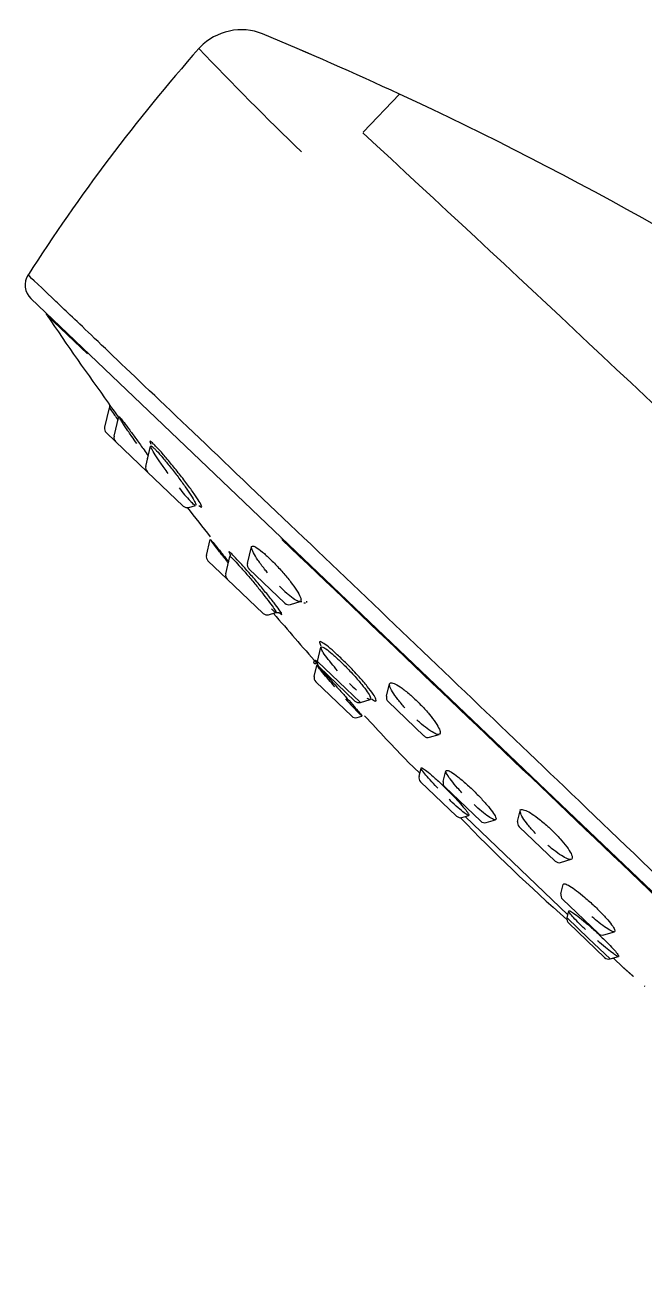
# Model space of a CAD drawing. Extents: x 1919 to 2339, y -1533 to -939.
# Drawn here: x 2228.58 to 2235.19, y -1245.46 to -1232.02 of the extents above; entities that cross this region are included whole.
import ezdxf

# ---------------------------------------------------------------- set-up
doc = ezdxf.new("R2010")
doc.units = 0
doc.header["$LTSCALE"] = 7
doc.header["$MEASUREMENT"] = 0
doc.layers.add('DWG', color=7, linetype='CONTINUOUS')

msp = doc.modelspace()

# ---------------------------------------------------------------- linework, layer by layer
at = {"layer": 'DWG'}
for p, q in [((2232.575, -1232.756), (2232.184, -1233.164)), ((2234.375, -1240.425), (2228.638, -1234.942)), ((2229.24, -1235.531), (2228.81, -1235.121)), ((2229.425, -1236.317), (2229.475, -1236.109)), ((2229.525, -1236.412), (2229.576, -1236.203)), ((2229.542, -1236.47), (2229.442, -1236.374)), ((2229.88, -1236.793), (2229.542, -1236.47)), ((2229.863, -1236.736), (2229.916, -1236.518)), ((2230.264, -1237.16), (2229.88, -1236.793)), ((2230.322, -1237.174), (2230.396, -1237.152)), ((2230.511, -1237.687), (2230.553, -1237.516)), ((2230.949, -1237.773), (2230.993, -1237.595)), ((2230.734, -1237.941), (2230.528, -1237.744)), ((2230.717, -1237.884), (2230.762, -1237.698)), ((2231.35, -1238.198), (2230.966, -1237.831)), ((2231.118, -1238.308), (2230.734, -1237.941)), ((2231.408, -1238.212), (2231.513, -1238.181)), ((2231.176, -1238.322), (2231.254, -1238.299)), ((2231.697, -1238.82), (2231.734, -1238.668)), ((2231.697, -1238.82), (2231.926, -1239.039)), ((2231.663, -1238.981), (2231.692, -1238.863)), ((2231.692, -1238.863), (2231.692, -1238.863)), ((2232.097, -1239.244), (2231.714, -1238.877)), ((2232.064, -1239.405), (2231.68, -1239.039)), ((2231.926, -1239.039), (2232.156, -1239.258)), ((2231.926, -1239.039), (2232.156, -1239.258)), ((2232.435, -1239.193), (2232.467, -1239.061)), ((2232.156, -1239.258), (2232.261, -1239.227)), ((2232.835, -1239.617), (2232.451, -1239.25)), ((2232.122, -1239.419), (2232.172, -1239.405)), ((2232.893, -1239.631), (2232.997, -1239.601)), ((2232.79, -1240.016), (2232.666, -1239.898)), ((2232.782, -1240.05), (2232.804, -1239.96)), ((2233.041, -1240.104), (2233.069, -1239.991)), ((2233.182, -1240.474), (2232.798, -1240.107)), ((2233.442, -1240.528), (2233.058, -1240.162)), ((2233.24, -1240.488), (2233.313, -1240.467)), ((2233.835, -1240.531), (2233.863, -1240.417)), ((2239.648, -1245.464), (2234.375, -1240.425)), ((2234.372, -1241.528), (2233.274, -1240.479)), ((2233.5, -1240.543), (2233.599, -1240.514)), ((2234.236, -1240.955), (2233.852, -1240.589)), ((2234.294, -1240.969), (2234.407, -1240.936)), ((2234.297, -1241.305), (2234.322, -1241.204)), ((2234.698, -1241.729), (2234.314, -1241.362)), ((2234.363, -1241.562), (2234.381, -1241.488)), ((2234.363, -1241.562), (2234.593, -1241.781)), ((2234.363, -1241.562), (2234.593, -1241.781)), ((2234.764, -1241.986), (2234.38, -1241.619)), ((2234.593, -1241.781), (2234.822, -1242)), ((2234.756, -1241.743), (2234.868, -1241.71)), ((2234.822, -1242), (2234.912, -1241.974)), ((2234.961, -1242.091), (2234.855, -1241.99)), ((2234.961, -1242.091), (2234.961, -1242.091))]:
    msp.add_line(p, q, dxfattribs=at)
for centre, radius, start, end in [((2216.01, -1268.384), 39.29, 65.0645, 67.3967), ((2215.937, -1268.555), 39.476, 65.0727, 67.394), ((2245.37, -1245.415), 19.9, 138.6543, 147.3877), ((2230.881, -1232.665), 0.6, 136.5973, 138.6525), ((2255.441, -1208.543), 34.473, 223.4898, 226.0765), ((2215.765, -1268.826), 39.796, 47.117, 65.0133), ((1978.212, -1508.127), 374.302, 46.26315, 47.27255), ((2228.776, -1234.797), 0.2, 147.3912, 226.3), ((2228.855, -1235.085), 0.0583, 189.3447, 214.2937), ((2258.829, -1214.823), 36.238, 214.0647, 215.8764), ((2229.483, -1236.331), 0.06, 166.3, 226.3), ((2229.583, -1236.427), 0.06, 166.3, 226.3), ((2229.922, -1236.75), 0.06, 166.3, 226.3), ((2231.817, -1235.728), 2.021, 217.7664, 223.0395), ((2230.305, -1237.116), 0.06, 226.3, 286.3), ((2256.986, -1216.29), 33.883, 218.0555, 218.7266), ((2230.883, -1237.587), 0.146, 204.9116, 213.1143), ((2230.569, -1237.701), 0.06, 166.3, 226.3), ((2231.008, -1237.788), 0.06, 166.3, 226.3), ((2230.776, -1237.898), 0.06, 166.3, 226.3), ((2232.514, -1236.833), 1.701, 224.0047, 227.7676), ((2231.159, -1238.264), 0.06, 226.3, 286.3), ((2258.115, -1215.45), 35.289, 220.3689, 221.518), ((2231.391, -1238.154), 0.06, 226.3, 286.3), ((2231.672, -1238.828), 0.0163, 34.8492, 28.2746), ((2231.755, -1238.834), 0.06, 166.3, 226.3), ((2231.721, -1238.995), 0.06, 166.3, 226.3), ((2233.516, -1237.589), 2.081, 224.8074, 227.6725), ((2235.904, -1235.745), 5.229, 221.6457, 224.1446), ((2232.139, -1239.201), 0.06, 226.3, 286.3), ((2232.493, -1239.207), 0.06, 166.3, 226.3), ((2232.105, -1239.362), 0.06, 226.3, 286.3), ((2258.252, -1215.379), 35.437, 222.6817, 223.7794), ((2232.877, -1239.574), 0.06, 226.3, 286.3), ((2232.84, -1240.064), 0.06, 166.3, 226.3), ((2232.877, -1239.975), 0.1, 200.7984, 207.6781), ((2233.099, -1240.118), 0.06, 166.3, 226.3), ((2682.757, -773.841), 646.945, 226.139672, 226.802557), ((2233.832, -1240.408), 0.0319, 344.9446, 6.3442), ((2233.224, -1240.431), 0.06, 226.3, 286.3), ((2247.226, -1226.977), 19.461, 223.9797, 228.6203), ((2233.483, -1240.485), 0.06, 226.3, 286.3), ((2233.893, -1240.545), 0.06, 166.3, 226.3), ((2234.277, -1240.912), 0.06, 226.3, 286.3), ((2234.356, -1241.319), 0.06, 166.3, 226.3), ((2234.422, -1241.576), 0.06, 166.3, 226.3), ((2234.739, -1241.686), 0.06, 226.3, 286.3), ((2234.805, -1241.942), 0.06, 226.3, 286.3), ((2234.893, -1241.901), 0.1, 244.9219, 251.8016)]:
    msp.add_arc(centre, radius, start, end, dxfattribs=at)
for points, degree in [([(2231.111, -1232.111), (2230.888, -1232.018), (2230.611, -1232.078), (2230.445, -1232.253)], 3), ([(2229.232, -1235.51), (2229.233, -1235.518), (2229.236, -1235.525), (2229.24, -1235.531)], 3), ([(2229.884, -1236.652), (2229.882, -1236.65), (2229.88, -1236.647), (2229.878, -1236.645)], 3), ([(2231.311, -1237.497), (2231.309, -1237.501), (2231.308, -1237.505), (2231.309, -1237.508)], 3), ([(2231.317, -1237.516), (2233.297, -1239.409), (2235.439, -1241.456), (2237.419, -1243.348)], 3), ([(2231.58, -1238.176), (2231.582, -1238.183), (2231.581, -1238.189), (2231.58, -1238.192)], 3), ([(2231.571, -1238.199), (2231.566, -1238.2), (2231.56, -1238.198), (2231.553, -1238.196)], 3), ([(2232.266, -1239.215), (2232.265, -1239.211), (2232.263, -1239.205), (2232.26, -1239.197)], 3), ([(2232.284, -1239.229), (2232.283, -1239.228), (2232.282, -1239.227), (2232.28, -1239.225)], 3), ([(2232.769, -1239.456), (2232.766, -1239.453), (2232.763, -1239.45), (2232.759, -1239.446)], 3), ([(2233.137, -1240.328), (2233.127, -1240.318), (2233.116, -1240.308), (2233.105, -1240.298)], 3), ([(2234.56, -1241.688), (2234.549, -1241.678), (2234.539, -1241.667), (2234.529, -1241.658)], 3), ([(2234.961, -1242.091), (2234.984, -1242.111), (2235.006, -1242.13), (2235.028, -1242.15), (2235.05, -1242.169), (2235.073, -1242.189)], 1), ([(2235.189, -1242.29), (2235.19, -1242.291), (2235.192, -1242.293), (2235.193, -1242.294)], 3)]:
    msp.add_open_spline(points, degree=degree, dxfattribs=at)
for points, degree, knots in [([(2234.487, -1240.308), (2233.678, -1239.533), (2232.865, -1238.755), (2231.675, -1237.616), (2231.272, -1237.232), (2230.534, -1236.527), (2230.191, -1236.2), (2229.619, -1235.654), (2229.383, -1235.429), (2229.051, -1235.112), (2228.957, -1235.023), (2228.696, -1234.774), (2228.608, -1234.69), (2228.607, -1234.69), (2228.607, -1234.69), (2228.607, -1234.69)], 3, [0, 0, 0, 0, 0.125, 0.125, 0.1875, 0.1875, 0.25, 0.25, 0.3125, 0.3125, 0.375, 0.375, 0.5, 0.5, 0.5000806, 0.5000806, 0.5000806, 0.5000806]), ([(2229.466, -1236.06), (2229.466, -1236.06), (2229.466, -1236.06), (2229.466, -1236.061), (2229.466, -1236.061), (2229.467, -1236.061), (2229.467, -1236.062), (2229.468, -1236.063), (2229.471, -1236.068), (2229.473, -1236.073), (2229.475, -1236.078), (2229.476, -1236.083), (2229.477, -1236.09), (2229.477, -1236.096), (2229.477, -1236.103), (2229.475, -1236.109)], 1, [0, 0, 0.0044233, 0.0072887, 0.0096525, 0.0122865, 0.0146936, 0.0186646, 0.0274956, 0.0539781, 0.0806558, 0.1073334, 0.1340111, 0.1666669, 0.1993226, 0.2319783, 0.2662801, 0.2662801]), ([(2229.575, -1236.209), (2229.558, -1236.186), (2229.542, -1236.164), (2229.529, -1236.146), (2229.51, -1236.12), (2229.494, -1236.098), (2229.483, -1236.084), (2229.473, -1236.07), (2229.467, -1236.062), (2229.466, -1236.06), (2229.466, -1236.06), (2229.466, -1236.06), (2229.466, -1236.06)], 3, [0.3492636, 0.3492636, 0.3492636, 0.3492636, 0.3876449, 0.3876449, 0.3876449, 0.4418348, 0.4418348, 0.4418348, 0.4948286, 0.4948286, 0.4948286, 0.4992175, 0.4992175, 0.4992175, 0.4992175]), ([(2229.475, -1236.109), (2229.475, -1236.109), (2229.475, -1236.109), (2229.476, -1236.11), (2229.476, -1236.111), (2229.482, -1236.118), (2229.491, -1236.131), (2229.5, -1236.145), (2229.514, -1236.164), (2229.531, -1236.188), (2229.542, -1236.203), (2229.554, -1236.221), (2229.567, -1236.24)], 3, [0.4999988, 0.4999988, 0.4999988, 0.4999988, 0.5052206, 0.5052206, 0.5052206, 0.5587492, 0.5587492, 0.5587492, 0.6134834, 0.6134834, 0.6134834, 0.6487002, 0.6487002, 0.6487002, 0.6487002]), ([(2229.767, -1236.49), (2229.749, -1236.465), (2229.732, -1236.441), (2229.716, -1236.417), (2229.692, -1236.383), (2229.67, -1236.351), (2229.651, -1236.323), (2229.633, -1236.296), (2229.617, -1236.271), (2229.604, -1236.252), (2229.592, -1236.234), (2229.584, -1236.219), (2229.58, -1236.211), (2229.575, -1236.202), (2229.575, -1236.2), (2229.581, -1236.206), (2229.584, -1236.209), (2229.587, -1236.212), (2229.592, -1236.218), (2229.601, -1236.229), (2229.615, -1236.246), (2229.632, -1236.268), (2229.649, -1236.29), (2229.67, -1236.318), (2229.693, -1236.349), (2229.716, -1236.38), (2229.741, -1236.415), (2229.767, -1236.45), (2229.793, -1236.486), (2229.819, -1236.523), (2229.845, -1236.559), (2229.86, -1236.581), (2229.876, -1236.603), (2229.891, -1236.624)], 3, [0.2218577, 0.2218577, 0.2218577, 0.2218577, 0.2598108, 0.2598108, 0.2598108, 0.3141224, 0.3141224, 0.3141224, 0.3674067, 0.3674067, 0.3674067, 0.4199895, 0.4199895, 0.4199895, 0.4802634, 0.4802634, 0.4802634, 0.5056942, 0.5056942, 0.5056942, 0.5597866, 0.5597866, 0.5597866, 0.6149898, 0.6149898, 0.6149898, 0.6707749, 0.6707749, 0.6707749, 0.7263174, 0.7263174, 0.7263174, 0.7601814, 0.7601814, 0.7601814, 0.7601814]), ([(2230.429, -1237.153), (2230.437, -1237.16), (2230.444, -1237.165), (2230.449, -1237.169), (2230.458, -1237.174), (2230.462, -1237.173), (2230.462, -1237.166), (2230.461, -1237.159), (2230.454, -1237.145), (2230.444, -1237.126), (2230.432, -1237.106), (2230.416, -1237.081), (2230.396, -1237.051), (2230.376, -1237.021), (2230.351, -1236.987), (2230.324, -1236.95), (2230.297, -1236.913), (2230.266, -1236.873), (2230.235, -1236.833), (2230.204, -1236.793), (2230.171, -1236.752), (2230.14, -1236.714), (2230.109, -1236.676), (2230.078, -1236.64), (2230.05, -1236.608), (2230.023, -1236.576), (2229.997, -1236.548), (2229.976, -1236.526), (2229.966, -1236.514), (2229.956, -1236.505), (2229.948, -1236.497), (2229.93, -1236.479), (2229.917, -1236.468), (2229.91, -1236.466), (2229.905, -1236.464), (2229.904, -1236.468), (2229.909, -1236.479), (2229.911, -1236.484), (2229.914, -1236.49), (2229.917, -1236.497)], 3, [0.0331426, 0.0331426, 0.0331426, 0.0331426, 0.0632774, 0.0632774, 0.0632774, 0.1157414, 0.1157414, 0.1157414, 0.1685971, 0.1685971, 0.1685971, 0.2221921, 0.2221921, 0.2221921, 0.2765283, 0.2765283, 0.2765283, 0.3312981, 0.3312981, 0.3312981, 0.3860439, 0.3860439, 0.3860439, 0.4403562, 0.4403562, 0.4403562, 0.4940208, 0.4940208, 0.4940208, 0.5207093, 0.5207093, 0.5207093, 0.5798719, 0.5798719, 0.5798719, 0.6325164, 0.6325164, 0.6325164, 0.6553792, 0.6553792, 0.6553792, 0.6553792]), ([(2230.102, -1236.811), (2230.087, -1236.791), (2230.073, -1236.771), (2230.059, -1236.751), (2230.035, -1236.717), (2230.012, -1236.683), (2229.992, -1236.653), (2229.972, -1236.624), (2229.956, -1236.598), (2229.943, -1236.577), (2229.931, -1236.556), (2229.923, -1236.539), (2229.919, -1236.529), (2229.915, -1236.519), (2229.915, -1236.514), (2229.921, -1236.516), (2229.926, -1236.518), (2229.938, -1236.527), (2229.954, -1236.543), (2229.962, -1236.55), (2229.97, -1236.559), (2229.98, -1236.569), (2229.998, -1236.589), (2230.021, -1236.615), (2230.045, -1236.644), (2230.07, -1236.673), (2230.097, -1236.706), (2230.125, -1236.74), (2230.152, -1236.775), (2230.181, -1236.812), (2230.208, -1236.848), (2230.235, -1236.884), (2230.262, -1236.92), (2230.285, -1236.953), (2230.308, -1236.986), (2230.329, -1237.017), (2230.346, -1237.044), (2230.363, -1237.071), (2230.376, -1237.093), (2230.385, -1237.111), (2230.394, -1237.128), (2230.399, -1237.14), (2230.399, -1237.147), (2230.399, -1237.153), (2230.395, -1237.154), (2230.386, -1237.149), (2230.378, -1237.145), (2230.366, -1237.134), (2230.35, -1237.118), (2230.347, -1237.115), (2230.343, -1237.111), (2230.34, -1237.108)], 3, [0.174813, 0.174813, 0.174813, 0.174813, 0.2050524, 0.2050524, 0.2050524, 0.2595771, 0.2595771, 0.2595771, 0.3134825, 0.3134825, 0.3134825, 0.3668367, 0.3668367, 0.3668367, 0.4199595, 0.4199595, 0.4199595, 0.4797087, 0.4797087, 0.4797087, 0.5066625, 0.5066625, 0.5066625, 0.5608613, 0.5608613, 0.5608613, 0.6156673, 0.6156673, 0.6156673, 0.6708093, 0.6708093, 0.6708093, 0.7258137, 0.7258137, 0.7258137, 0.780165, 0.780165, 0.780165, 0.8335212, 0.8335212, 0.8335212, 0.8858884, 0.8858884, 0.8858884, 0.9376656, 0.9376656, 0.9376656, 0.9895291, 0.9895291, 0.9895291, 1, 1, 1, 1]), ([(2230.745, -1237.768), (2230.738, -1237.759), (2230.731, -1237.75), (2230.723, -1237.741), (2230.698, -1237.708), (2230.674, -1237.677), (2230.652, -1237.649), (2230.631, -1237.621), (2230.612, -1237.596), (2230.596, -1237.576), (2230.581, -1237.556), (2230.57, -1237.54), (2230.562, -1237.53), (2230.554, -1237.519), (2230.551, -1237.514), (2230.554, -1237.516), (2230.555, -1237.517), (2230.557, -1237.52), (2230.561, -1237.524), (2230.568, -1237.531), (2230.579, -1237.545), (2230.594, -1237.563), (2230.609, -1237.582), (2230.629, -1237.605), (2230.65, -1237.632), (2230.672, -1237.659), (2230.697, -1237.69), (2230.723, -1237.722), (2230.731, -1237.733), (2230.74, -1237.744), (2230.749, -1237.755)], 3, [0.2458935, 0.2458935, 0.2458935, 0.2458935, 0.261299, 0.261299, 0.261299, 0.3154546, 0.3154546, 0.3154546, 0.3690669, 0.3690669, 0.3690669, 0.4222753, 0.4222753, 0.4222753, 0.4809024, 0.4809024, 0.4809024, 0.5087636, 0.5087636, 0.5087636, 0.5627523, 0.5627523, 0.5627523, 0.6173507, 0.6173507, 0.6173507, 0.6722747, 0.6722747, 0.6722747, 0.6904088, 0.6904088, 0.6904088, 0.6904088]), ([(2231.294, -1238.302), (2231.301, -1238.308), (2231.306, -1238.313), (2231.31, -1238.315), (2231.317, -1238.32), (2231.319, -1238.318), (2231.315, -1238.31), (2231.312, -1238.302), (2231.302, -1238.287), (2231.289, -1238.268), (2231.275, -1238.248), (2231.256, -1238.223), (2231.234, -1238.194), (2231.211, -1238.165), (2231.184, -1238.131), (2231.155, -1238.096), (2231.126, -1238.061), (2231.095, -1238.023), (2231.063, -1237.985), (2231.031, -1237.947), (2230.998, -1237.909), (2230.967, -1237.873), (2230.935, -1237.838), (2230.905, -1237.804), (2230.878, -1237.774), (2230.852, -1237.745), (2230.828, -1237.719), (2230.808, -1237.698), (2230.789, -1237.678), (2230.774, -1237.663), (2230.764, -1237.655), (2230.754, -1237.646), (2230.749, -1237.643), (2230.751, -1237.648)], 3, [0.1836098, 0.1836098, 0.1836098, 0.1836098, 0.2264069, 0.2264069, 0.2264069, 0.3025008, 0.3025008, 0.3025008, 0.3788158, 0.3788158, 0.3788158, 0.4556258, 0.4556258, 0.4556258, 0.5329503, 0.5329503, 0.5329503, 0.6106032, 0.6106032, 0.6106032, 0.688307, 0.688307, 0.688307, 0.7658051, 0.7658051, 0.7658051, 0.8429267, 0.8429267, 0.8429267, 0.9196237, 0.9196237, 0.9196237, 1, 1, 1, 1]), ([(2231.164, -1237.873), (2231.153, -1237.86), (2231.143, -1237.847), (2231.133, -1237.834), (2231.107, -1237.801), (2231.082, -1237.768), (2231.062, -1237.738), (2231.042, -1237.709), (2231.025, -1237.682), (2231.014, -1237.659), (2231.002, -1237.637), (2230.995, -1237.619), (2230.993, -1237.607), (2230.991, -1237.595), (2230.994, -1237.588), (2231.002, -1237.587), (2231.01, -1237.586), (2231.023, -1237.59), (2231.04, -1237.6), (2231.059, -1237.611), (2231.083, -1237.629), (2231.111, -1237.652), (2231.123, -1237.662), (2231.137, -1237.674), (2231.15, -1237.687), (2231.178, -1237.711), (2231.208, -1237.74), (2231.237, -1237.771), (2231.267, -1237.802), (2231.298, -1237.835), (2231.327, -1237.869), (2231.357, -1237.902), (2231.385, -1237.937), (2231.41, -1237.969), (2231.435, -1238.002), (2231.457, -1238.033), (2231.475, -1238.06), (2231.492, -1238.087), (2231.505, -1238.112), (2231.513, -1238.131), (2231.521, -1238.149), (2231.524, -1238.164), (2231.521, -1238.172), (2231.519, -1238.181), (2231.512, -1238.184), (2231.5, -1238.181), (2231.488, -1238.179), (2231.472, -1238.171), (2231.452, -1238.158), (2231.433, -1238.145), (2231.41, -1238.127), (2231.385, -1238.105), (2231.38, -1238.101), (2231.375, -1238.097), (2231.37, -1238.093)], 3, [0.127543, 0.127543, 0.127543, 0.127543, 0.1482071, 0.1482071, 0.1482071, 0.2025926, 0.2025926, 0.2025926, 0.2573559, 0.2573559, 0.2573559, 0.3120156, 0.3120156, 0.3120156, 0.3662358, 0.3662358, 0.3662358, 0.4198709, 0.4198709, 0.4198709, 0.4793399, 0.4793399, 0.4793399, 0.506206, 0.506206, 0.506206, 0.5594941, 0.5594941, 0.5594941, 0.61334, 0.61334, 0.61334, 0.6679531, 0.6679531, 0.6679531, 0.7231612, 0.7231612, 0.7231612, 0.7783943, 0.7783943, 0.7783943, 0.832946, 0.832946, 0.832946, 0.8863642, 0.8863642, 0.8863642, 0.938691, 0.938691, 0.938691, 0.9904258, 0.9904258, 0.9904258, 1, 1, 1, 1]), ([(2230.763, -1237.7), (2230.761, -1237.696), (2230.766, -1237.697), (2230.775, -1237.705), (2230.783, -1237.713), (2230.797, -1237.726), (2230.814, -1237.745), (2230.831, -1237.763), (2230.852, -1237.786), (2230.876, -1237.813), (2230.9, -1237.839), (2230.927, -1237.87), (2230.954, -1237.902), (2230.981, -1237.934), (2231.01, -1237.969), (2231.038, -1238.002), (2231.066, -1238.036), (2231.094, -1238.07), (2231.119, -1238.102), (2231.143, -1238.133), (2231.166, -1238.163), (2231.186, -1238.189), (2231.205, -1238.215), (2231.221, -1238.237), (2231.232, -1238.255), (2231.244, -1238.272), (2231.251, -1238.285), (2231.254, -1238.292), (2231.257, -1238.299), (2231.255, -1238.301), (2231.249, -1238.297), (2231.242, -1238.294), (2231.232, -1238.284), (2231.217, -1238.27), (2231.214, -1238.267), (2231.21, -1238.263), (2231.206, -1238.259)], 3, [0, 0, 0, 0, 0.0810578, 0.0810578, 0.0810578, 0.1584424, 0.1584424, 0.1584424, 0.2362395, 0.2362395, 0.2362395, 0.3143385, 0.3143385, 0.3143385, 0.3925021, 0.3925021, 0.3925021, 0.4704131, 0.4704131, 0.4704131, 0.54775, 0.54775, 0.54775, 0.6243093, 0.6243093, 0.6243093, 0.7001296, 0.7001296, 0.7001296, 0.7755465, 0.7755465, 0.7755465, 0.8511058, 0.8511058, 0.8511058, 0.8685344, 0.8685344, 0.8685344, 0.8685344]), ([(2230.762, -1237.669), (2230.763, -1237.672), (2230.763, -1237.675), (2230.764, -1237.678), (2230.764, -1237.682), (2230.764, -1237.686), (2230.764, -1237.689), (2230.763, -1237.694), (2230.762, -1237.698)], 1, [0, 0, 0.024899, 0.049798, 0.0746969, 0.0976536, 0.1206103, 0.1435669, 0.168708, 0.1938492, 0.1938492]), ([(2231.513, -1238.181), (2231.517, -1238.18), (2231.521, -1238.18), (2231.525, -1238.18), (2231.527, -1238.18), (2231.529, -1238.18), (2231.53, -1238.18), (2231.531, -1238.18), (2231.531, -1238.18), (2231.531, -1238.18)], 1, [0, 0, 0.0479113, 0.0958226, 0.1437339, 0.1916451, 0.2330304, 0.2744157, 0.315801, 0.3571863, 0.3609643, 0.3609643]), ([(2231.254, -1238.299), (2231.26, -1238.298), (2231.266, -1238.297), (2231.273, -1238.297), (2231.276, -1238.297), (2231.28, -1238.298), (2231.284, -1238.299), (2231.287, -1238.3), (2231.29, -1238.301), (2231.292, -1238.301), (2231.294, -1238.302), (2231.295, -1238.303), (2231.297, -1238.304), (2231.297, -1238.304), (2231.298, -1238.304), (2231.298, -1238.304)], 1, [0, 0, 0.0348361, 0.0696722, 0.1045083, 0.1284178, 0.1523273, 0.1793103, 0.2062933, 0.2332763, 0.2585853, 0.2838944, 0.3092034, 0.3399562, 0.370709, 0.4014618, 0.4391668, 0.4391668]), ([(2232.08, -1238.918), (2232.044, -1238.88), (2232.006, -1238.842), (2231.97, -1238.807), (2231.937, -1238.775), (2231.904, -1238.744), (2231.875, -1238.717), (2231.845, -1238.691), (2231.818, -1238.668), (2231.796, -1238.651), (2231.773, -1238.633), (2231.755, -1238.621), (2231.742, -1238.614), (2231.729, -1238.608), (2231.721, -1238.607), (2231.719, -1238.612), (2231.718, -1238.618), (2231.722, -1238.63), (2231.731, -1238.646), (2231.733, -1238.649), (2231.734, -1238.652), (2231.736, -1238.654)], 3, [0, 0, 0, 0, 0.0823919, 0.0823919, 0.0823919, 0.1585683, 0.1585683, 0.1585683, 0.2348735, 0.2348735, 0.2348735, 0.3115459, 0.3115459, 0.3115459, 0.3886784, 0.3886784, 0.3886784, 0.4662165, 0.4662165, 0.4662165, 0.4779205, 0.4779205, 0.4779205, 0.4779205]), ([(2231.913, -1238.921), (2231.889, -1238.893), (2231.866, -1238.866), (2231.846, -1238.841), (2231.822, -1238.812), (2231.8, -1238.784), (2231.783, -1238.76), (2231.765, -1238.736), (2231.752, -1238.715), (2231.744, -1238.699), (2231.736, -1238.684), (2231.732, -1238.673), (2231.734, -1238.667), (2231.736, -1238.662), (2231.743, -1238.662), (2231.754, -1238.667), (2231.766, -1238.672), (2231.782, -1238.683), (2231.803, -1238.698), (2231.823, -1238.713), (2231.847, -1238.734), (2231.873, -1238.757), (2231.9, -1238.78), (2231.929, -1238.808), (2231.959, -1238.837), (2231.991, -1238.868), (2232.024, -1238.902), (2232.056, -1238.936)], 3, [0.3095599, 0.3095599, 0.3095599, 0.3095599, 0.3751965, 0.3751965, 0.3751965, 0.452648, 0.452648, 0.452648, 0.5304215, 0.5304215, 0.5304215, 0.6082195, 0.6082195, 0.6082195, 0.6858094, 0.6858094, 0.6858094, 0.7630757, 0.7630757, 0.7630757, 0.8400485, 0.8400485, 0.8400485, 0.9169081, 0.9169081, 0.9169081, 1, 1, 1, 1]), ([(2231.693, -1238.841), (2231.693, -1238.845), (2231.694, -1238.851), (2231.693, -1238.858), (2231.692, -1238.863)], 1, [6.5623702, 6.5623702, 6.5804847, 6.6152333, 6.6499819, 6.6774184, 6.6774184]), ([(2231.882, -1239.091), (2231.86, -1239.065), (2231.838, -1239.039), (2231.817, -1239.016), (2231.794, -1238.989), (2231.772, -1238.963), (2231.754, -1238.942), (2231.736, -1238.92), (2231.721, -1238.902), (2231.711, -1238.889), (2231.7, -1238.876), (2231.694, -1238.868), (2231.692, -1238.865), (2231.69, -1238.861), (2231.694, -1238.864), (2231.702, -1238.872), (2231.706, -1238.876), (2231.712, -1238.882), (2231.719, -1238.89), (2231.732, -1238.903), (2231.749, -1238.921), (2231.769, -1238.943), (2231.789, -1238.964), (2231.812, -1238.99), (2231.837, -1239.018), (2231.862, -1239.046), (2231.889, -1239.076), (2231.916, -1239.106), (2231.943, -1239.136), (2231.971, -1239.168), (2231.997, -1239.197), (2232.023, -1239.226), (2232.048, -1239.255), (2232.07, -1239.28), (2232.092, -1239.306), (2232.112, -1239.328), (2232.127, -1239.347), (2232.143, -1239.365), (2232.155, -1239.38), (2232.163, -1239.39), (2232.17, -1239.4), (2232.174, -1239.405), (2232.172, -1239.405), (2232.171, -1239.405), (2232.164, -1239.398), (2232.152, -1239.387)], 3, [0.217571, 0.217571, 0.217571, 0.217571, 0.2639182, 0.2639182, 0.2639182, 0.3177251, 0.3177251, 0.3177251, 0.3713389, 0.3713389, 0.3713389, 0.4248774, 0.4248774, 0.4248774, 0.4817733, 0.4817733, 0.4817733, 0.5119913, 0.5119913, 0.5119913, 0.5660641, 0.5660641, 0.5660641, 0.6203416, 0.6203416, 0.6203416, 0.6746369, 0.6746369, 0.6746369, 0.7287389, 0.7287389, 0.7287389, 0.7825021, 0.7825021, 0.7825021, 0.8358964, 0.8358964, 0.8358964, 0.88901, 0.88901, 0.88901, 0.9420094, 0.9420094, 0.9420094, 1, 1, 1, 1]), ([(2232.056, -1238.936), (2232.075, -1238.957), (2232.094, -1238.977), (2232.112, -1238.997), (2232.139, -1239.029), (2232.165, -1239.06), (2232.187, -1239.087), (2232.208, -1239.115), (2232.227, -1239.14), (2232.24, -1239.161), (2232.253, -1239.181), (2232.261, -1239.198), (2232.265, -1239.209), (2232.268, -1239.22), (2232.266, -1239.227), (2232.259, -1239.228), (2232.253, -1239.228), (2232.242, -1239.224), (2232.227, -1239.216)], 3, [0, 0, 0, 0, 0.114392, 0.114392, 0.114392, 0.294182, 0.294182, 0.294182, 0.474743, 0.474743, 0.474743, 0.654487, 0.654487, 0.654487, 0.832178, 0.832178, 0.832178, 1, 1, 1, 1]), ([(2232.284, -1239.229), (2232.284, -1239.229), (2232.284, -1239.229), (2232.284, -1239.229), (2232.3, -1239.239), (2232.312, -1239.244), (2232.319, -1239.244), (2232.326, -1239.243), (2232.327, -1239.236), (2232.322, -1239.223), (2232.318, -1239.211), (2232.307, -1239.192), (2232.291, -1239.169), (2232.276, -1239.146), (2232.254, -1239.118), (2232.229, -1239.087), (2232.204, -1239.056), (2232.175, -1239.022), (2232.143, -1238.987), (2232.123, -1238.964), (2232.102, -1238.941), (2232.08, -1238.918), (2232.08, -1238.918), (2232.08, -1238.918), (2232.08, -1238.918)], 3, [0, 0, 0, 0, 0.000014, 0.000014, 0.000014, 0.168962, 0.168962, 0.168962, 0.347203, 0.347203, 0.347203, 0.526916, 0.526916, 0.526916, 0.707022, 0.707022, 0.707022, 0.886111, 0.886111, 0.886111, 0.999986, 0.999986, 0.999986, 1, 1, 1, 1]), ([(2232.629, -1239.315), (2232.624, -1239.309), (2232.618, -1239.302), (2232.613, -1239.296), (2232.586, -1239.265), (2232.561, -1239.234), (2232.54, -1239.206), (2232.519, -1239.178), (2232.501, -1239.151), (2232.489, -1239.129), (2232.476, -1239.107), (2232.469, -1239.088), (2232.467, -1239.075), (2232.465, -1239.061), (2232.468, -1239.053), (2232.476, -1239.05), (2232.485, -1239.046), (2232.498, -1239.049), (2232.516, -1239.056), (2232.533, -1239.063), (2232.555, -1239.075), (2232.579, -1239.092), (2232.607, -1239.111), (2232.639, -1239.135), (2232.672, -1239.164), (2232.686, -1239.176), (2232.701, -1239.189), (2232.716, -1239.202), (2232.746, -1239.23), (2232.777, -1239.26), (2232.807, -1239.291), (2232.837, -1239.322), (2232.866, -1239.355), (2232.891, -1239.385), (2232.917, -1239.417), (2232.94, -1239.447), (2232.958, -1239.474), (2232.976, -1239.501), (2232.99, -1239.525), (2232.999, -1239.544), (2233.007, -1239.564), (2233.011, -1239.579), (2233.009, -1239.589), (2233.006, -1239.598), (2232.999, -1239.603), (2232.987, -1239.602), (2232.975, -1239.601), (2232.959, -1239.595), (2232.939, -1239.584), (2232.919, -1239.573), (2232.895, -1239.558), (2232.869, -1239.539), (2232.844, -1239.52), (2232.815, -1239.497), (2232.787, -1239.471), (2232.781, -1239.466), (2232.775, -1239.461), (2232.769, -1239.456)], 3, [0.0829166, 0.0829166, 0.0829166, 0.0829166, 0.0936699, 0.0936699, 0.0936699, 0.1473235, 0.1473235, 0.1473235, 0.2021135, 0.2021135, 0.2021135, 0.2574531, 0.2574531, 0.2574531, 0.3125556, 0.3125556, 0.3125556, 0.3668115, 0.3668115, 0.3668115, 0.419994, 0.419994, 0.419994, 0.4799952, 0.4799952, 0.4799952, 0.5053086, 0.5053086, 0.5053086, 0.5583663, 0.5583663, 0.5583663, 0.6125258, 0.6125258, 0.6125258, 0.6678124, 0.6678124, 0.6678124, 0.7236486, 0.7236486, 0.7236486, 0.779158, 0.779158, 0.779158, 0.833607, 0.833607, 0.833607, 0.8866985, 0.8866985, 0.8866985, 0.9386293, 0.9386293, 0.9386293, 0.9899776, 0.9899776, 0.9899776, 1, 1, 1, 1]), ([(2232.277, -1239.225), (2232.28, -1239.227), (2232.282, -1239.228), (2232.284, -1239.229), (2232.284, -1239.229), (2232.284, -1239.229), (2232.284, -1239.229)], 3, [0.990159455, 0.990159455, 0.990159455, 0.990159455, 0.999993697, 0.999993697, 0.999993697, 1, 1, 1, 1]), ([(2232.982, -1240.174), (2232.98, -1240.172), (2232.978, -1240.17), (2232.976, -1240.169), (2232.949, -1240.14), (2232.923, -1240.113), (2232.901, -1240.088), (2232.878, -1240.063), (2232.859, -1240.04), (2232.843, -1240.021), (2232.828, -1240.002), (2232.816, -1239.987), (2232.81, -1239.976), (2232.804, -1239.965), (2232.802, -1239.959), (2232.805, -1239.958), (2232.808, -1239.956), (2232.817, -1239.96), (2232.829, -1239.968), (2232.842, -1239.976), (2232.859, -1239.989), (2232.879, -1240.006), (2232.901, -1240.023), (2232.927, -1240.045), (2232.955, -1240.071), (2232.969, -1240.084), (2232.985, -1240.098), (2233.001, -1240.113), (2233.029, -1240.14), (2233.058, -1240.168), (2233.087, -1240.197), (2233.115, -1240.225), (2233.144, -1240.255), (2233.17, -1240.282), (2233.196, -1240.31), (2233.22, -1240.337), (2233.24, -1240.36), (2233.261, -1240.384), (2233.278, -1240.405), (2233.29, -1240.421), (2233.302, -1240.438), (2233.31, -1240.45), (2233.313, -1240.458), (2233.316, -1240.466), (2233.314, -1240.469), (2233.308, -1240.467), (2233.301, -1240.465), (2233.29, -1240.458), (2233.275, -1240.447), (2233.259, -1240.436), (2233.24, -1240.42), (2233.218, -1240.401), (2233.194, -1240.38), (2233.166, -1240.355), (2233.137, -1240.328)], 3, [0.0981813, 0.0981813, 0.0981813, 0.0981813, 0.1016657, 0.1016657, 0.1016657, 0.1551751, 0.1551751, 0.1551751, 0.2090206, 0.2090206, 0.2090206, 0.2630908, 0.2630908, 0.2630908, 0.3171991, 0.3171991, 0.3171991, 0.3711681, 0.3711681, 0.3711681, 0.424907, 0.424907, 0.424907, 0.4816729, 0.4816729, 0.4816729, 0.5117842, 0.5117842, 0.5117842, 0.5654509, 0.5654509, 0.5654509, 0.6193651, 0.6193651, 0.6193651, 0.6735262, 0.6735262, 0.6735262, 0.7277913, 0.7277913, 0.7277913, 0.7819481, 0.7819481, 0.7819481, 0.8358165, 0.8358165, 0.8358165, 0.889318, 0.889318, 0.889318, 0.942492, 0.942492, 0.942492, 1, 1, 1, 1]), ([(2233.24, -1240.224), (2233.224, -1240.207), (2233.209, -1240.19), (2233.194, -1240.174), (2233.169, -1240.145), (2233.146, -1240.118), (2233.127, -1240.094), (2233.108, -1240.07), (2233.093, -1240.048), (2233.083, -1240.031), (2233.073, -1240.014), (2233.068, -1240.001), (2233.068, -1239.993), (2233.069, -1239.986), (2233.074, -1239.983), (2233.085, -1239.985), (2233.095, -1239.987), (2233.11, -1239.994), (2233.129, -1240.006), (2233.148, -1240.018), (2233.172, -1240.034), (2233.197, -1240.054), (2233.225, -1240.076), (2233.257, -1240.103), (2233.289, -1240.132), (2233.305, -1240.146), (2233.321, -1240.161), (2233.337, -1240.176), (2233.367, -1240.204), (2233.398, -1240.235), (2233.426, -1240.265), (2233.455, -1240.295), (2233.482, -1240.325), (2233.506, -1240.352), (2233.53, -1240.38), (2233.551, -1240.406), (2233.566, -1240.429), (2233.582, -1240.451), (2233.594, -1240.47), (2233.6, -1240.484), (2233.606, -1240.498), (2233.607, -1240.507), (2233.603, -1240.511), (2233.599, -1240.516), (2233.59, -1240.515), (2233.576, -1240.509), (2233.563, -1240.503), (2233.545, -1240.493), (2233.523, -1240.478), (2233.502, -1240.463), (2233.477, -1240.444), (2233.45, -1240.422), (2233.425, -1240.401), (2233.398, -1240.377), (2233.37, -1240.351)], 3, [0.0675838, 0.0675838, 0.0675838, 0.0675838, 0.0978468, 0.0978468, 0.0978468, 0.1515554, 0.1515554, 0.1515554, 0.2058825, 0.2058825, 0.2058825, 0.2604839, 0.2604839, 0.2604839, 0.3149272, 0.3149272, 0.3149272, 0.3688963, 0.3688963, 0.3688963, 0.4223188, 0.4223188, 0.4223188, 0.4808262, 0.4808262, 0.4808262, 0.5086176, 0.5086176, 0.5086176, 0.5622098, 0.5622098, 0.5622098, 0.6164352, 0.6164352, 0.6164352, 0.6712071, 0.6712071, 0.6712071, 0.7261428, 0.7261428, 0.7261428, 0.7807573, 0.7807573, 0.7807573, 0.834688, 0.834688, 0.834688, 0.8878293, 0.8878293, 0.8878293, 0.9403472, 0.9403472, 0.9403472, 0.989943, 0.989943, 0.989943, 0.989943]), ([(2234.024, -1240.659), (2234.023, -1240.658), (2234.022, -1240.656), (2234.021, -1240.655), (2233.993, -1240.625), (2233.967, -1240.595), (2233.945, -1240.568), (2233.922, -1240.54), (2233.903, -1240.514), (2233.89, -1240.492), (2233.876, -1240.469), (2233.867, -1240.45), (2233.864, -1240.435), (2233.86, -1240.421), (2233.863, -1240.411), (2233.87, -1240.407), (2233.877, -1240.402), (2233.89, -1240.403), (2233.908, -1240.409), (2233.924, -1240.414), (2233.946, -1240.425), (2233.971, -1240.44), (2233.995, -1240.455), (2234.023, -1240.474), (2234.052, -1240.496), (2234.086, -1240.522), (2234.122, -1240.552), (2234.157, -1240.584), (2234.172, -1240.597), (2234.187, -1240.611), (2234.201, -1240.625), (2234.232, -1240.655), (2234.262, -1240.686), (2234.288, -1240.716), (2234.315, -1240.746), (2234.34, -1240.776), (2234.359, -1240.802), (2234.379, -1240.829), (2234.395, -1240.854), (2234.405, -1240.874), (2234.415, -1240.894), (2234.42, -1240.91), (2234.419, -1240.921), (2234.418, -1240.931), (2234.411, -1240.937), (2234.4, -1240.938), (2234.389, -1240.938), (2234.372, -1240.933), (2234.352, -1240.924), (2234.333, -1240.915), (2234.309, -1240.901), (2234.283, -1240.883), (2234.257, -1240.866), (2234.228, -1240.844), (2234.198, -1240.82), (2234.185, -1240.81), (2234.171, -1240.798), (2234.158, -1240.786)], 3, [0.0384771, 0.0384771, 0.0384771, 0.0384771, 0.0408749, 0.0408749, 0.0408749, 0.0937818, 0.0937818, 0.0937818, 0.1480012, 0.1480012, 0.1480012, 0.2031748, 0.2031748, 0.2031748, 0.2585455, 0.2585455, 0.2585455, 0.3133298, 0.3133298, 0.3133298, 0.367095, 0.367095, 0.367095, 0.419889, 0.419889, 0.419889, 0.4801679, 0.4801679, 0.4801679, 0.5052206, 0.5052206, 0.5052206, 0.5587492, 0.5587492, 0.5587492, 0.6134834, 0.6134834, 0.6134834, 0.6691453, 0.6691453, 0.6691453, 0.7249672, 0.7249672, 0.7249672, 0.7800925, 0.7800925, 0.7800925, 0.833961, 0.833961, 0.833961, 0.8864898, 0.8864898, 0.8864898, 0.9380522, 0.9380522, 0.9380522, 0.9614821, 0.9614821, 0.9614821, 0.9614821]), ([(2234.322, -1241.204), (2234.322, -1241.204), (2234.322, -1241.204), (2234.322, -1241.204), (2234.324, -1241.197), (2234.331, -1241.196), (2234.343, -1241.199), (2234.354, -1241.202), (2234.371, -1241.21), (2234.392, -1241.223), (2234.413, -1241.235), (2234.438, -1241.252), (2234.465, -1241.273), (2234.492, -1241.293), (2234.521, -1241.317), (2234.552, -1241.343), (2234.585, -1241.371), (2234.62, -1241.402), (2234.653, -1241.434), (2234.669, -1241.449), (2234.685, -1241.464), (2234.7, -1241.479), (2234.729, -1241.508), (2234.757, -1241.537), (2234.78, -1241.564), (2234.804, -1241.59), (2234.824, -1241.615), (2234.839, -1241.636), (2234.855, -1241.656), (2234.865, -1241.674), (2234.871, -1241.686), (2234.876, -1241.699), (2234.876, -1241.707), (2234.87, -1241.71), (2234.865, -1241.713), (2234.854, -1241.711), (2234.839, -1241.704), (2234.824, -1241.697), (2234.804, -1241.685), (2234.781, -1241.67), (2234.758, -1241.654), (2234.732, -1241.635), (2234.703, -1241.613), (2234.68, -1241.594), (2234.654, -1241.572), (2234.628, -1241.55)], 3, [0.2067438, 0.2067438, 0.2067438, 0.2067438, 0.2067564, 0.2067564, 0.2067564, 0.261299, 0.261299, 0.261299, 0.3154546, 0.3154546, 0.3154546, 0.3690669, 0.3690669, 0.3690669, 0.4222753, 0.4222753, 0.4222753, 0.4809024, 0.4809024, 0.4809024, 0.5087636, 0.5087636, 0.5087636, 0.5627523, 0.5627523, 0.5627523, 0.6173507, 0.6173507, 0.6173507, 0.6722747, 0.6722747, 0.6722747, 0.7270658, 0.7270658, 0.7270658, 0.7813069, 0.7813069, 0.7813069, 0.8347856, 0.8347856, 0.8347856, 0.8875518, 0.8875518, 0.8875518, 0.9323723, 0.9323723, 0.9323723, 0.9323723]), ([(2234.529, -1241.658), (2234.504, -1241.634), (2234.482, -1241.611), (2234.462, -1241.591), (2234.441, -1241.569), (2234.423, -1241.549), (2234.409, -1241.533), (2234.396, -1241.517), (2234.387, -1241.504), (2234.383, -1241.496), (2234.379, -1241.489), (2234.381, -1241.485), (2234.387, -1241.486), (2234.394, -1241.488), (2234.405, -1241.494), (2234.421, -1241.504), (2234.436, -1241.514), (2234.457, -1241.529), (2234.48, -1241.547), (2234.503, -1241.565), (2234.53, -1241.586), (2234.558, -1241.61), (2234.586, -1241.634), (2234.616, -1241.66), (2234.646, -1241.687), (2234.677, -1241.716), (2234.71, -1241.746), (2234.739, -1241.774), (2234.755, -1241.79), (2234.77, -1241.805), (2234.785, -1241.819), (2234.811, -1241.845), (2234.834, -1241.869), (2234.853, -1241.89), (2234.872, -1241.911), (2234.887, -1241.929), (2234.898, -1241.943), (2234.908, -1241.956), (2234.913, -1241.966), (2234.914, -1241.97), (2234.914, -1241.975), (2234.909, -1241.975), (2234.899, -1241.971), (2234.89, -1241.966), (2234.875, -1241.957), (2234.857, -1241.944), (2234.839, -1241.93), (2234.816, -1241.913), (2234.791, -1241.893), (2234.766, -1241.873), (2234.739, -1241.849), (2234.71, -1241.824), (2234.703, -1241.818), (2234.696, -1241.812), (2234.689, -1241.806)], 3, [0, 0, 0, 0, 0.0484094, 0.0484094, 0.0484094, 0.1020184, 0.1020184, 0.1020184, 0.1559047, 0.1559047, 0.1559047, 0.2099325, 0.2099325, 0.2099325, 0.2639182, 0.2639182, 0.2639182, 0.3177251, 0.3177251, 0.3177251, 0.3713389, 0.3713389, 0.3713389, 0.4248774, 0.4248774, 0.4248774, 0.4817733, 0.4817733, 0.4817733, 0.5119913, 0.5119913, 0.5119913, 0.5660641, 0.5660641, 0.5660641, 0.6203416, 0.6203416, 0.6203416, 0.6746369, 0.6746369, 0.6746369, 0.7287389, 0.7287389, 0.7287389, 0.7825021, 0.7825021, 0.7825021, 0.8358964, 0.8358964, 0.8358964, 0.88901, 0.88901, 0.88901, 0.9016501, 0.9016501, 0.9016501, 0.9016501])]:
    msp.add_open_spline(points, degree=degree, knots=knots, dxfattribs=at)

doc.saveas('drawing.dxf')
